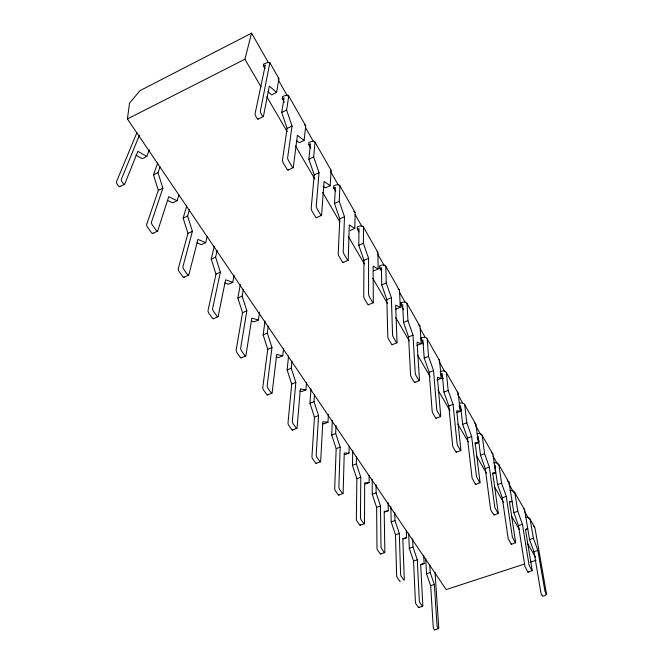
<?xml version="1.0" encoding="UTF-8"?>
<svg xmlns="http://www.w3.org/2000/svg" width="663" height="663" viewBox="0 0 663 663"><rect width="100%" height="100%" fill="white"/><g stroke="black" fill="none" stroke-linecap="round" stroke-linejoin="round"><path stroke-width="0.99" d="M377.065 251.484A6.92 3.191 -30.4 0 1 377.918 252.901L378.142 268.946L373.095 266.153L373.327 302.386A2.171 0.522 67.4 0 1 372.374 301.955L369.556 297.198A2.18 0.53 67.4 0 1 368.578 294.372L368.578 258.355L363.365 243.28L363.481 227.583A7.044 3.083 -30.5 0 0 357.266 226.879L357.382 229.282L358.874 231.893M357.382 229.282L359.014 228.561L358.766 245.285L363.962 260.344L363.722 296.419A2.171 0.539 67.4 0 0 364.691 299.237L367.526 303.986A2.163 0.53 67.4 0 0 368.495 304.4M356.462 456.882L356.363 463.876L360.788 477.252L360.448 517.48A1.848 0.597 70.8 0 0 361.26 519.966L363.672 523.372A1.848 0.588 70.9 0 0 364.501 523.215L364.675 482.929L369.092 482.598L369.092 475.545M264.976 68.538L263.476 65.944L263.501 64.096L267.521 62.504L269.882 62.653L278.966 78.69L276.562 92.447L271.631 94.884L267.985 91.726M352.724 450.434L352.451 465.335L356.868 478.694L356.346 518.938A1.848 0.597 70.9 0 0 357.158 521.425L359.578 524.823A1.848 0.597 70.9 0 0 360.415 524.657M494.01 514.795L491.399 511.264L490.554 509.01L485.266 468.608L480.501 455.158L478.089 436.213M350.18 230.5L354.813 228.453L355.136 212.947A7.111 3.017 -30.5 0 0 353.711 211.398M345.091 454.603L349.028 453.127L349.177 446.149M335.992 425.613L335.685 433.519L340.169 447.135L338.868 486.99A1.89 0.63 70.2 0 0 339.696 489.518L342.232 493.098A1.89 0.622 70.3 0 0 343.136 493.007L344.238 453.078L349.028 453.127M335.76 191.673L333.721 188.126L333.704 185.814A7.235 2.892 -30.7 0 1 339.912 186.237L339.207 201.353L344.495 216.726L343.194 251.55A2.254 0.555 66.7 0 0 344.18 254.435L347.172 259.473A2.246 0.555 66.8 0 0 348.224 260.037L349.268 224.964L354.813 228.453M332.337 420.317L331.707 435.044L336.174 448.644L334.699 488.515A1.89 0.63 70.2 0 0 335.528 491.051L338.064 494.615A1.881 0.63 70.3 0 0 338.909 494.896M333.721 188.126L335.387 187.372L334.517 203.466L339.788 218.831L338.229 253.714A2.246 0.564 66.6 0 0 339.207 256.598L342.216 261.628A2.238 0.564 66.7 0 0 343.285 262.175M322.251 423.649L323.992 423.798L327.994 422.24L328.376 414.367M314.477 394.485L314.005 401.679L318.547 415.552L316.201 454.934A1.931 0.663 69.5 0 0 317.038 457.52L319.699 461.282A1.931 0.655 69.6 0 0 320.677 461.266L322.815 421.784L327.994 422.24M323.13 186.262L325.442 187.844L330.166 185.681L331.102 170.789A7.301 2.818 -30.7 0 0 330.348 169.546M310.972 388.932L309.961 403.278L314.477 417.135L311.95 456.55A1.931 0.671 69.5 0 0 312.787 459.127L315.455 462.882A1.923 0.663 69.6 0 0 316.417 463.072M299.974 391.178L301.856 391.477L305.933 389.844L306.48 382.684M310.765 148.18L308.743 144.675L308.825 142.47A7.434 2.677 -30.8 0 1 315.016 142.578L313.657 157.015L319.027 172.695L316.251 206.118A2.337 0.588 65.9 0 0 317.254 209.069L320.436 214.422A2.329 0.58 66 0 0 321.596 215.127L324.074 181.422L330.166 185.681M308.743 144.675L310.441 143.871L308.867 159.253L314.221 174.924L311.179 208.414A2.329 0.597 65.8 0 0 312.182 211.364L315.364 216.702A2.321 0.597 65.9 0 0 316.549 217.406M291.935 361.178L291.239 368.255L295.839 382.385L292.333 421.204A1.981 0.696 68.7 0 0 293.187 423.839L295.988 427.801A1.972 0.688 68.8 0 0 297.057 427.875L300.322 388.941L305.933 389.844M288.571 355.832L287.12 369.937L291.703 384.051L288.007 422.903A1.981 0.704 68.7 0 0 288.853 425.538L291.662 429.483A1.972 0.696 68.8 0 0 292.739 429.558M275.99 356.943L278.617 357.531L282.761 355.824L283.532 348.788M296.262 140.457L299.262 142.711L304.085 140.423L305.709 126.243A7.508 2.586 -30.9 0 0 304.4 124.967M268.25 326.196L267.322 333.124L271.971 347.52L267.189 385.667A2.039 0.738 67.8 0 0 268.051 388.352L271.01 392.529A2.03 0.729 67.9 0 0 272.17 392.695L276.686 354.415L282.761 355.824M265.043 321.074L263.128 334.89L267.753 349.277L262.78 387.457A2.03 0.738 67.8 0 0 263.634 390.142L266.601 394.303A2.022 0.738 67.9 0 0 267.769 394.468M524.392 564.08L446.182 589.573L127.412 118.95L129.542 103.105L139.984 90.649L251.592 33.15L268.498 62.778M284.336 102.218L282.33 98.721L282.521 96.649A7.649 2.428 -31 0 1 288.695 96.4L286.598 110.05L292.043 126.053L287.626 157.827A2.437 0.622 65.1 0 0 288.637 160.844L292.018 166.537A2.42 0.613 65.2 0 0 293.311 167.416L297.397 135.302L304.085 140.423M282.33 98.721L284.062 97.867L281.709 112.428L287.137 128.415L282.438 160.28A2.428 0.63 65 0 0 283.449 163.289L286.839 168.966A2.42 0.622 65.1 0 0 288.14 169.836M251.327 321.016L254.178 321.845L258.396 320.047L259.556 312.182M243.329 289.391L242.144 296.154L246.843 310.831L240.661 348.158A2.097 0.771 66.8 0 0 241.531 350.901L244.655 355.31A2.088 0.771 66.9 0 0 245.915 355.583L251.807 318.083L258.396 320.047M240.313 284.535L237.868 298.019L242.55 312.679L236.161 350.047A2.097 0.779 66.7 0 0 237.031 352.791L240.163 357.191A2.088 0.779 66.9 0 0 241.431 357.456M224.848 283.002L228.445 284.27L232.738 282.372L234.105 275.278M217.166 250.241L215.608 257.186L220.365 272.153L212.616 308.519A2.163 0.812 65.6 0 0 213.503 311.328L216.801 315.986A2.155 0.812 65.8 0 0 218.177 316.375L225.602 279.803L232.738 282.372M214.232 246.238L211.257 259.15L215.989 274.101L208.033 310.524A2.163 0.82 65.6 0 0 208.911 313.326L212.226 317.975A2.155 0.82 65.7 0 0 213.602 318.348M196.977 242.873L201.312 244.655L205.687 242.65L207.129 236.757M251.592 33.15L244.912 59.231L261.089 86.944M189.502 209.359L187.604 216.072L192.411 231.329L182.938 266.567A2.246 0.854 64.4 0 0 183.833 269.427L187.331 274.366A2.238 0.854 64.5 0 0 188.822 274.88L197.947 239.409L205.687 242.65M186.775 205.679L183.17 218.144L187.96 233.393L178.264 268.689A2.238 0.862 64.3 0 0 179.151 271.548L182.656 276.471A2.229 0.862 64.5 0 0 184.165 276.977M167.59 200.458L172.67 202.828L177.129 200.707L178.869 195.038M523.687 508.637A5.727 4.003 -28.6 0 1 524.74 510.419L529.53 539.558L533.964 551.732L540.9 592.656C541.315 596.153 543.942 597.695 546.503 593.965L535.016 528.254A5.644 4.036 -28.4 0 0 533.466 526.132M542.45 595.855L542.45 595.241M160.073 166.761L158.009 172.604L162.866 188.176L151.471 222.088A2.337 0.903 63.1 0 0 152.374 225.014L156.087 230.252A2.321 0.895 63.2 0 0 157.711 230.906L168.717 196.729L177.129 200.707M157.786 162.858L153.493 174.808L158.333 190.356L146.705 224.334A2.329 0.912 63 0 0 147.6 227.26L151.321 232.481A2.321 0.903 63.2 0 0 152.962 233.136M135.956 155.159L142.238 158.714L146.788 156.468L149.357 149.739M507.551 481.065A5.859 3.937 -28.9 0 1 509.225 483.203L513.842 512.64L518.466 525.618L524.939 566.583L527.988 572.268L532.207 570.511L525.469 529.546L527.789 528.668L525.842 529.323M528.038 572.235L528.055 571.63M139.421 135.227L121.379 179.259A2.428 0.936 61.8 0 0 122.29 182.234L122.978 183.212A2.428 0.936 61.8 0 0 124.76 184.024L137.863 151.346L146.788 156.468M136.943 132.583L116.531 181.637A2.42 0.945 61.7 0 0 117.434 184.612L118.122 185.582A2.42 0.945 61.7 0 0 119.912 186.386M493.935 515.151L498.294 513.319L492.708 472.91L495.551 472.702L493.007 454.752A5.984 3.87 -29.1 0 0 492.476 453.509M461.647 410.687L459.078 406.212L460.561 405.648L462.641 424.361L467.473 438.061L472.073 478.048L475.537 484.479L480.07 482.589L475.156 442.569L478.288 442.751L476.042 425A6.124 3.796 -29.4 0 0 474.401 422.953M475.611 484.471L475.686 483.924M546.461 594.612L544.961 591.371L537.859 550.447L533.408 538.265L530.267 519.925A5.685 4.019 -28.5 0 0 525.635 517.347M532.116 570.934L529.082 565.241L522.427 524.284L517.786 511.289L514.894 493.139A5.81 3.961 -28.8 0 0 509.806 490.728M127.412 118.95L244.912 59.231M263.476 65.944L265.357 64.999L255.073 113.738A2.528 0.655 64.2 0 0 256.092 116.812L256.722 117.865A2.528 0.655 64.2 0 0 258.164 118.917M119.68 186.643L124.528 184.281M258.015 119.141L263.302 116.564M153.493 174.808L158.009 172.604M281.709 112.428L286.598 110.05M158.333 190.356L162.866 188.176M287.137 128.415L292.043 126.053M183.17 218.144L187.604 216.072M308.867 159.253L313.657 157.015M152.755 233.409L157.512 231.188M288.024 170.084L293.195 167.664M187.96 233.393L192.411 231.329M314.221 174.924L319.027 172.695M211.257 259.15L215.608 257.186M334.517 203.466L339.207 201.353M183.85 277.341L188.648 275.178M316.359 217.721L321.505 215.4M215.989 274.101L220.365 272.153M339.788 218.831L344.495 216.726M237.868 298.019L242.144 296.154M358.766 245.285L363.365 243.28M213.329 318.746L217.903 316.765M343.127 262.531L348.067 260.385M242.55 312.679L246.843 310.831M363.962 260.344L368.578 258.355M373.609 270.877L378.142 268.946M381.341 270.976L379.816 268.316L381.416 267.637L381.739 284.883L386.861 299.651L387.797 336.738A2.105 0.506 68 0 0 388.75 339.497L391.435 343.981A2.105 0.506 68.1 0 0 392.297 344.478M495.816 467.125L494.83 465.409L497.548 484.554L502.247 497.764L508.156 538.489L511.339 544.398L515.657 542.599L509.466 501.874L512.035 501.319L509.648 502.14M511.339 544.398L511.43 543.784M263.128 334.89L267.322 333.124M381.739 284.883L386.239 282.985L385.833 266.783A6.862 3.249 -30.3 0 0 379.626 265.822L379.816 268.316M241.191 357.871L245.675 355.998M368.363 304.781L373.203 302.767M267.753 349.277L271.971 347.52M386.861 299.651L391.385 297.77L386.239 282.985M403.643 309.762L401.123 305.386L400.858 302.825A6.688 3.398 -30.1 0 1 407.057 304.01L407.944 320.643L413.008 335.147L415.229 373.045A2.055 0.472 68.6 0 0 416.165 375.755L418.693 380.015A2.047 0.472 68.6 0 0 419.48 380.214L417.068 342.166L421.245 343.757L420.085 326.859A6.58 3.481 -30 0 0 418.527 325.019M401.123 305.386L402.698 304.74L403.527 322.45L408.574 336.937L410.571 374.868A2.055 0.481 68.6 0 0 411.508 377.579L414.043 381.822A2.047 0.481 68.7 0 0 414.839 382.021M395.811 309.157L400.253 307.325L399.54 290.817A6.746 3.348 -30.2 0 0 398.015 289.068M287.12 369.937L291.239 368.255M403.527 322.45L407.944 320.643M291.703 384.051L295.839 382.385M408.574 336.937L413.008 335.147M267.554 394.908L271.954 393.134M392.206 344.694L396.946 342.788M423.384 344.105L421.386 340.641L422.936 340.028L424.221 358.128L429.193 372.341L432.135 410.994A1.997 0.456 69.1 0 0 433.063 413.646L435.467 417.673A1.997 0.456 69.2 0 0 436.188 417.972M416.886 345.498L421.245 343.757M309.961 403.278L314.005 401.679M424.221 358.128L428.547 356.412L427.245 339.406A6.522 3.53 -29.9 0 0 421.055 338.014L421.386 340.641M314.477 417.135L318.547 415.552M429.193 372.341L433.544 370.642L428.547 356.412M440.075 371.611L440.298 371.529A6.365 3.638 -29.7 0 1 446.456 373.112L448.147 390.424L453.069 404.389L457.072 443.622A1.956 0.423 69.5 0 0 457.984 446.224L460.255 450.053A1.948 0.423 69.6 0 0 460.893 450.069L456.741 410.737L460.188 411.342L458.274 393.83A6.274 3.705 -29.6 0 0 457.288 392.181M292.441 430.063L296.759 428.381M414.682 382.485L419.323 380.678M436.925 380.04L441.202 378.382L439.644 361.153A6.423 3.605 -29.8 0 0 438.682 359.553M331.707 435.044L335.685 433.519M456.442 451.694A1.948 0.431 69.6 0 1 455.788 451.677L453.509 447.865A1.956 0.431 69.6 0 1 452.597 445.263L448.801 406.005L443.903 392.057L448.147 390.424M336.174 448.644L340.169 447.135M448.801 406.005L453.069 404.389M316.185 463.396L320.42 461.804M436.055 418.27L440.605 416.555M456.832 412.61L460.188 411.342M352.451 465.335L356.363 463.876M462.641 424.361L466.81 422.812L464.763 405.226A6.216 3.738 -29.5 0 0 459.625 403.17M356.868 478.694L360.788 477.252M467.473 438.061L471.658 436.519L466.81 422.812M365.23 484.007L369.092 482.598M474.99 443.953L478.288 442.751M338.743 495.079L342.904 493.562M456.343 452.216L460.802 450.591M423.69 555.221L424.154 563.451L420.673 564.719L422.837 605.675A1.749 0.506 72.2 0 1 422.19 605.999L420.093 603.04A1.757 0.506 72.2 0 1 419.306 600.686L417.284 559.763L413.016 547.074L412.635 538.878M380.852 553.373A1.807 0.564 71.5 0 1 380.081 553.597L377.777 550.356A1.815 0.572 71.4 0 1 376.974 547.92L376.617 507.377L372.258 494.258L376.103 492.866L376.037 484.786M480.501 455.158L484.595 453.683L482.241 435.873A6.075 3.821 -29.3 0 0 477.111 433.685M376.617 507.377L380.479 506.002L376.103 492.866M485.266 468.608L489.369 467.15L484.595 453.683M384.465 512.101L388.269 510.75L388.095 502.62M492.311 473.854L495.551 472.702M360.216 525.237L364.31 523.795M400.311 581.161A1.782 0.539 71.9 0 1 399.64 581.045L397.435 577.954A1.782 0.539 71.9 0 1 396.64 575.559L395.496 534.792L391.187 521.897L394.966 520.571L394.742 512.424M497.548 484.554L501.568 483.145L498.932 465.153A5.942 3.895 -29 0 0 493.827 462.84M395.496 534.792L399.292 533.475L394.966 520.571M502.247 497.764L506.275 496.372L501.568 483.145M402.864 538.969L406.601 537.676L406.32 530.516M380.678 553.97L384.697 552.594M418.966 606.927A1.749 0.514 72.3 0 1 418.312 607.258L416.207 604.308A1.749 0.514 72.3 0 1 415.419 601.954L413.555 561.014L409.295 548.342L413.016 547.074M513.842 512.64L517.786 511.289M413.555 561.014L417.284 559.763M518.466 525.618L522.427 524.284M420.483 564.685L424.154 563.451M434.928 629.568A1.724 0.489 72.6 0 1 434.34 629.543L433.983 629.046A1.724 0.489 72.6 0 1 433.212 626.734L430.685 585.669L426.558 573.793L430.212 572.575L429.699 564.312M529.53 539.558L533.408 538.265M430.685 585.669L434.348 584.459L430.212 572.575M533.964 551.732L537.859 550.447M530.259 562.166L536.127 560.252M418.759 607.59L422.638 606.338M434.762 629.85L438.583 628.648M406.601 537.676L402.831 538.663L404.289 579.454A1.782 0.53 71.9 0 1 403.585 579.727L401.397 576.636A1.782 0.539 71.8 0 1 400.593 574.241L399.292 533.475M498.162 513.701L494.855 507.526L489.369 467.15M388.269 510.75L384.184 511.422L384.863 551.997A1.815 0.564 71.4 0 1 384.101 552.221L381.805 548.972A1.815 0.564 71.4 0 1 380.993 546.536L380.479 506.002M479.913 482.937L476.457 476.49L471.658 436.519M441.202 378.382L437.398 377.313L440.729 416.057A1.997 0.448 69.1 0 1 440.025 415.958L437.63 411.922A2.006 0.448 69.1 0 1 436.702 409.262L433.544 370.642M278.112 77.977L278.833 78.342M515.541 542.997L512.375 537.071L506.275 496.372M400.253 307.325L395.662 305.162L397.046 342.381A2.105 0.497 68.1 0 1 396.176 342.067L393.515 337.575A2.113 0.497 68 0 1 392.554 334.807L391.385 297.77M276.562 92.447L269.327 86.091L263.443 116.34A2.528 0.646 64.3 0 1 262.018 115.279L261.388 114.218A2.536 0.646 64.3 0 1 260.36 111.144L269.882 62.653M266.833 96.781L287.178 131.655M295.524 145.959L314.834 179.043M322.657 192.452L339.879 221.956M348.224 236.268L364.401 263.982M372.747 278.286L387.358 303.322M395.703 317.627L409.27 340.873M417.615 355.186L430.138 376.642M437.97 390.051L449.97 410.621M457.793 424.03L468.227 441.914M476.581 456.219L486.493 473.208M494.316 486.617L503.706 502.711M511.538 516.121L519.361 529.538M527.193 542.947L535.538 557.251M400.634 302.916L401.637 304.665M443.265 378.697L440.688 374.214L442.196 373.625L443.903 392.057M477.145 437.638L479.208 441.226M278.236 79.842L287.46 96.002M305.403 127.429L313.599 141.799M330.514 171.427L338.196 184.894M355.111 214.53L361.774 226.199M377.661 254.037L384.325 265.714M399.698 292.648L405.333 302.527M420.193 328.566L425.323 337.542M439.155 361.791L444.798 371.661M457.611 394.112L462.733 403.087M475.545 425.538L480.667 434.514M492.974 456.069L497.581 464.15M508.786 483.783L513.858 492.667M524.516 511.339L528.577 518.449M529.778 518.739L534.527 527.068M288.67 95.92L305.668 125.746M314.975 142.073L331.044 170.258M339.846 185.698L355.053 212.392M363.39 227.019L377.819 252.321M385.725 266.203L399.416 290.22M406.933 303.414L419.952 326.246M427.105 338.793L439.494 360.531M446.298 372.473L458.108 393.192M464.606 404.579L475.868 424.345M482.067 435.218L492.824 454.089M498.742 464.481L509.035 482.531M514.695 492.468L524.541 509.739M435.036 572.177L438.757 627.969A1.724 0.481 72.5 0 1 438.16 628.333L437.804 627.836A1.724 0.481 72.5 0 1 437.033 625.532L434.348 584.459M425.663 558.412L426.558 573.793M408.657 533.093L409.295 548.342M390.822 506.739L391.187 521.897M372.2 479.216L372.258 494.258M491.349 452.663A5.984 3.87 -29.1 0 1 491.979 453.028"/></g></svg>
